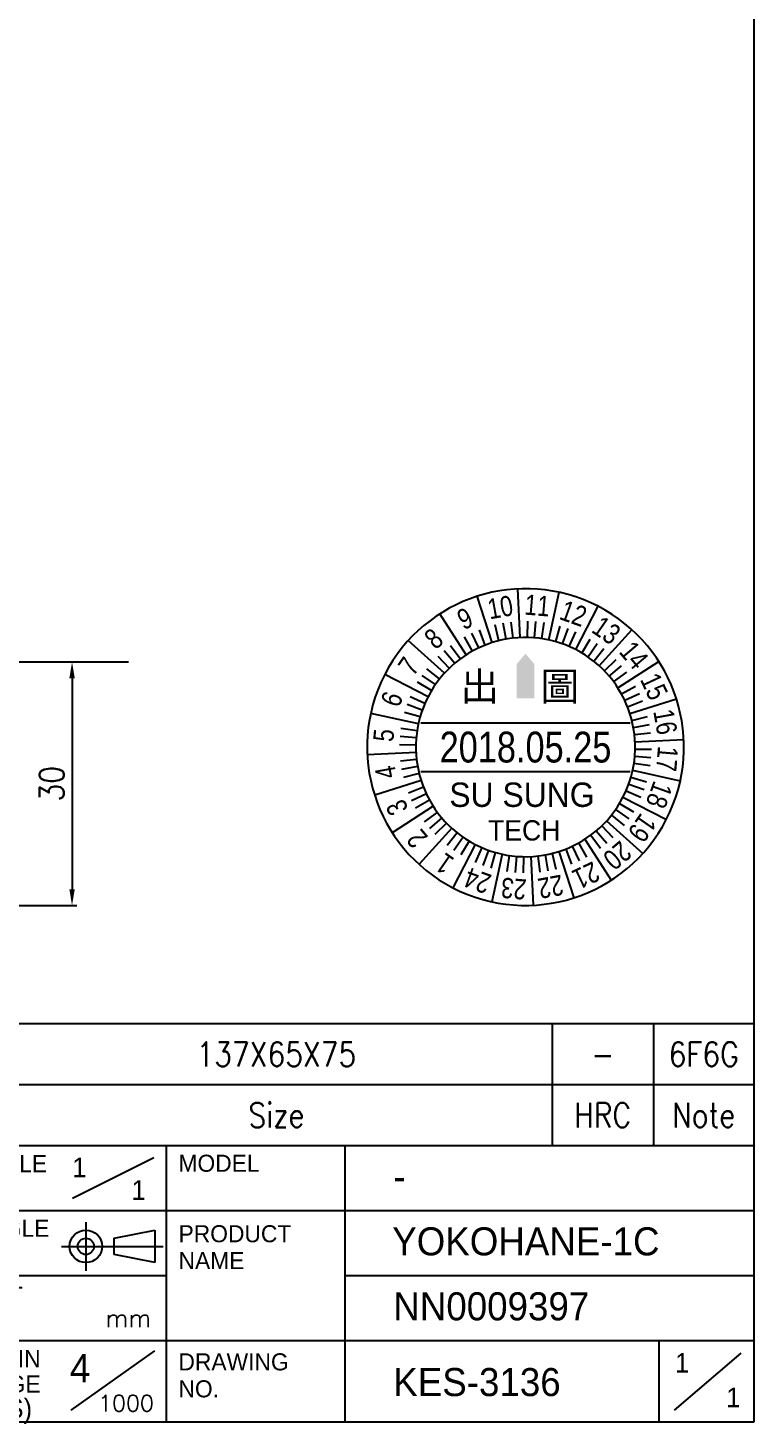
# Model space of a CAD drawing. Header units: millimetres. Extents: x 632 to 3922, y 1402 to 2001.
# Drawn here: x 3832.5 to 3922, y 1722.1 to 1894.1 of the extents above; entities that cross this region are included whole.
import ezdxf
from ezdxf.enums import TextEntityAlignment as Align

# ---------------------------------------------------------------- set-up
doc = ezdxf.new("R2010")
doc.units = ezdxf.units.MM
for name, color, linetype in [('1', 1, 'Continuous'), ('2', 2, 'Continuous'), ('4', 4, 'Continuous'), ('6', 6, 'Continuous'), ('7', 7, 'Continuous'), ('BO', 7, 'Continuous'), ('DIM', 7, 'Continuous'), ('L1', 31, 'Continuous')]:
    doc.layers.add(name, color=color, linetype=linetype)
doc.styles.add('1', font='ROMANK.shx')
doc.styles.add('KK', font='')
doc.styles.add('ROMANS', font='romans.shx', dxfattribs={"width": 0.8, "height": 3})
doc.styles.get("Standard").update_dxf_attribs({"font": ''})
doc.styles.add('SY', font='romans.shx', dxfattribs={"width": 0.85, "height": 3, "bigfont": 'ghs.shx'})
doc.styles.add('돋움', font='', dxfattribs={"width": 0.85})
doc.styles.get('KK').set_extended_font_data('Gulim')
doc.styles.get('Standard').set_extended_font_data('Arial')
doc.styles.get('돋움').set_extended_font_data('Dotum')
doc.dimstyles.new('BaseStyle', dxfattribs={"dimtxt": 3, "dimasz": 2, "dimexe": 0.6, "dimexo": 0, "dimgap": 1, "dimtad": 1, "dimdsep": 46, "dimtxsty": 'SY', "dimcen": 0, "dimclrd": 3, "dimclre": 3, "dimclrt": 7, "dimaunit": 1, "dimazin": 0, "dimtfac": 1, "dimtmove": 0, "dimatfit": 3, "dimfxl": 1, "dimtolj": 1, "dimtzin": 0, "dimarcsym": 0})

# ---------------------------------------------------------------- blocks, each defined once
blk = doc.blocks.new('*D809')
at = {"layer": 'Defpoints', "color": 0}
for p in [(3831.38, 1815.97), (3831.38, 1785.97), (3837.98, 1785.97)]:
    blk.add_point(p, dxfattribs=at)
at = {"layer": 'DIM', "color": 3, "lineweight": -2}
for p, q in [((3831.38, 1815.97), (3838.58, 1815.97)), ((3837.98, 1813.97), (3837.98, 1787.97)), ((3831.38, 1785.97), (3838.58, 1785.97))]:
    blk.add_line(p, q, dxfattribs=at)
at = {"layer": 'DIM', "color": 3}
for points in [[(3838.31, 1813.97), (3837.65, 1813.97), (3837.98, 1815.97)], [(3837.65, 1787.97), (3838.31, 1787.97), (3837.98, 1785.97)]]:
    blk.add_solid(points, dxfattribs=at)
at = {"layer": 'DIM', "color": 7, "insert": (3835.48, 1800.97), "char_height": 3, "attachment_point": 5, "rotation": 90, "style": 'SY', "bg_fill": 3, "box_fill_scale": 1.1, "bg_fill_color": 256, "bg_fill_true_color": 13158600, "bg_fill_transparency": 0}
blk.add_mtext('\\A1;30', dxfattribs=at)
blk = doc.blocks.new('20150224_1715439')
for p, q in [((-184.4, 34), (0, 34)), ((-184.4, 34), (-184.4, 0)), ((0, 0), (0, 34)), ((-184.4, 0), (0, 0))]:
    blk.add_line(p, q)
at = {"layer": 'L1', "color": 11}
for p, q in [((-165.4, 34), (-165.4, 18)), ((-143.4, 34), (-143.4, 18)), ((-121.4, 34), (-121.4, 18)), ((-97.4, 34), (-97.4, 0)), ((-72.4, 34), (-72.4, 0)), ((-50.4, 34), (-50.4, 0)), ((-73.9, 32.5), (-83.9, 27.5)), ((-184.4, 28.41), (-97.4, 28.41)), ((-97.4, 26), (0, 26)), ((-97.4, 26), (0, 26)), ((-82.27, 24.59), (-82.27, 18.59)), ((-78.77, 22.59), (-73.77, 23.59)), ((-78.77, 20.59), (-78.77, 22.59)), ((-73.77, 23.59), (-73.77, 19.59)), ((-85.27, 21.59), (-72.77, 21.59)), ((-73.77, 19.59), (-78.77, 20.59)), ((-184.4, 18), (-97.4, 18)), ((-97.4, 18), (-72.4, 18)), ((-50.4, 18), (0, 18)), ((-97.4, 10), (0, 10)), ((-73.84, 8.72), (-84.11, 1.44)), ((-11.74, 10), (-11.74, 0)), ((-9.81, 1.42), (-1.59, 8.43))]:
    blk.add_line(p, q, dxfattribs=at)
for radius in [2, 1]:
    blk.add_circle((-82.27, 21.59), radius, dxfattribs=at)
for s, height, style, p in [('SCALE', 2.1, '1', (-96.25, 30.73)), ('MODEL', 2.1, '1', (-70.87, 30.78)), ('ISSUED', 2.09, 'ROMANS', (-183.43, 30.35)), ('PLANNED BY', 2.09, 'ROMANS', (-164.64, 30.18)), ('CHECKED BY', 2.09, 'ROMANS', (-142.53, 30.26)), ('APPROVED BY', 2.09, 'ROMANS', (-120.3, 30.01)), ('ANGLE', 2.1, '1', (-96.28, 22.77)), ('PRODUCT', 2.1, '1', (-70.86, 22.1)), ('NAME', 2.1, '1', (-70.86, 18.79)), ('UNIT', 2.1, '1', (-96.58, 14.53)), ('mm', 2.2, 'ROMANS', (-79.86, 11.66)), ('SHRIN', 2.1, '1', (-96.58, 6.71)), ('DRAWING', 2.1, '1', (-70.87, 6.32)), ('-KAGE', 2.1, '1', (-96.58, 3.59)), ('NO.', 2.1, '1', (-70.87, 3)), ('1000', 2, 'ROMANS', (-80.76, 1.27))]:
    blk.add_text(s, height=height, dxfattribs=dict(style=style)).set_placement(p)
at = {"width": 2.57645}
blk.add_text('    .  .', height=2, dxfattribs=at).set_placement((-187.07, 19.3), (-171.07, 19.3), align=Align.FIT)
at = {"layer": '2', "style": 'KK', "width": 1.2}
blk.add_text('SU SUNG TECH', height=6.12, dxfattribs=at).set_placement((-178.61, 6))
blk = doc.blocks.new('20180522_1619423')
blk.add_blockref('20150224_1715439', (97.4, -26))
at = {"style": 'KK'}
for p in [(13.45, 5.32), (20.74, 2.52)]:
    blk.add_text('1', height=2.42, dxfattribs=at).set_placement(p, align=Align.MIDDLE_LEFT)
at = {"layer": '2', "style": 'KK'}
for s, height, p in [('-', 3.46, (52.98, 4.21)), ('YOKOHANE-1C', 3.456, (52.85, -3.79)), ('NN0009397', 3.456, (52.98, -11.79)), ('(PS)', 2.419, (2.18, -24.36))]:
    blk.add_text(s, height=height, dxfattribs=at).set_placement(p, align=Align.MIDDLE_LEFT)
at = {"layer": '6', "style": 'KK'}
for s, height, p in [('18', 2.765, (-86.5, -5.14)), ('05', 2.765, (-80.44, -5.14)), ('4', 3.46, (13.16, -19.41)), ('KES-3136', 3.456, (52.98, -21.12))]:
    blk.add_text(s, height=height, dxfattribs=at).set_placement(p, align=Align.MIDDLE_LEFT)
blk = doc.blocks.new('20180524_1220527')
at = {"layer": '4'}
for p, q in [((-4.12, 6.86), (-5.94, 12.57)), ((-0.65, 7.48), (-0.94, 13.48)), ((2.86, 7.19), (4.14, 13.06)), ((-7.3, 5.35), (-10.55, 10.4)), ((6.18, 6), (8.93, 11.34)), ((-3.27, 7.1), (-3.75, 9.04)), ((-2.4, 7.28), (-2.76, 9.25)), ((-1.53, 7.41), (-1.75, 9.4)), ((0.24, 7.5), (0.27, 9.5)), ((1.12, 7.45), (1.28, 9.45)), ((2, 7.35), (2.29, 9.33)), ((3.72, 6.98), (4.27, 8.9)), ((-9.99, 3.08), (-14.43, 7.11)), ((-6.54, 5.81), (-7.51, 7.56)), ((-5.76, 6.21), (-6.61, 8.02)), ((-4.95, 6.56), (-5.68, 8.42)), ((4.56, 6.71), (5.24, 8.59)), ((5.38, 6.38), (6.18, 8.21)), ((6.95, 5.57), (7.98, 7.29)), ((9.08, 3.99), (13.11, 8.43)), ((-8.72, 4.3), (-10.01, 5.83)), ((-8.03, 4.85), (-9.22, 6.46)), ((7.69, 5.09), (8.83, 6.74)), ((8.4, 4.57), (9.65, 6.13)), ((-10.57, 2.4), (-12.13, 3.65)), ((-9.38, 3.71), (-10.77, 5.15)), ((9.71, 3.38), (11.15, 4.77)), ((10.3, 2.72), (11.83, 4.01)), ((11.35, 1.3), (16.4, 4.55)), ((-12, 0.18), (-17.34, 2.93)), ((-11.57, 0.95), (-13.29, 1.98)), ((-11.09, 1.69), (-12.74, 2.83)), ((10.85, 2.03), (12.46, 3.22)), ((-12.38, -0.62), (-14.21, 0.18)), ((11.81, 0.54), (13.56, 1.51)), ((12.21, -0.24), (14.02, 0.61)), ((-12.71, -1.44), (-14.59, -0.76)), ((12.56, -1.05), (14.42, -0.32)), ((12.86, -1.88), (18.57, -0.06)), ((-13.19, -3.14), (-19.06, -1.86)), ((-12.98, -2.28), (-14.9, -1.73)), ((-12.89, -3), (12.89, -3)), ((13.1, -2.73), (15.04, -2.25)), ((13.28, -3.6), (15.25, -3.24)), ((-13.45, -4.88), (-15.45, -4.72)), ((-13.35, -4), (-15.33, -3.71)), ((13.41, -4.47), (15.4, -4.25)), ((13.48, -5.35), (19.48, -5.06)), ((-13.48, -6.65), (-19.48, -6.94)), ((-13.5, -5.76), (-15.5, -5.73)), ((13.5, -6.24), (15.5, -6.27)), ((-13.41, -7.53), (-15.4, -7.75)), ((-13.28, -8.4), (-15.25, -8.76)), ((13.35, -8), (15.33, -8.29)), ((13.45, -7.12), (15.45, -7.28)), ((-12.86, -10.12), (-18.57, -11.94)), ((-13.1, -9.27), (-15.04, -9.75)), ((-12.89, -9), (12.89, -9)), ((12.98, -9.72), (14.9, -10.27)), ((13.19, -8.86), (19.06, -10.14)), ((-12.56, -10.95), (-14.42, -11.68)), ((-12.21, -11.76), (-14.02, -12.61)), ((12.38, -11.38), (14.21, -12.18)), ((12.71, -10.56), (14.59, -11.24)), ((-11.35, -13.3), (-16.4, -16.55)), ((-11.81, -12.54), (-13.56, -13.51)), ((11.09, -13.69), (12.74, -14.83)), ((11.57, -12.95), (13.29, -13.98)), ((12, -12.18), (17.34, -14.93)), ((-10.85, -14.03), (-12.46, -15.22)), ((-10.3, -14.72), (-11.83, -16.01)), ((-9.71, -15.38), (-11.15, -16.77)), ((9.99, -15.08), (14.43, -19.11)), ((10.57, -14.4), (12.13, -15.65)), ((-9.08, -15.99), (-13.11, -20.43)), ((-8.4, -16.57), (-9.65, -18.13)), ((-7.69, -17.09), (-8.83, -18.74)), ((8.03, -16.85), (9.22, -18.46)), ((8.72, -16.3), (10.01, -17.83)), ((9.38, -15.71), (10.77, -17.15)), ((-6.18, -18), (-8.93, -23.34)), ((-6.95, -17.57), (-7.98, -19.29)), ((-5.38, -18.38), (-6.18, -20.21)), ((-4.56, -18.71), (-5.24, -20.59)), ((4.12, -18.86), (5.94, -24.57)), ((4.95, -18.56), (5.68, -20.42)), ((5.76, -18.21), (6.61, -20.02)), ((6.54, -17.81), (7.51, -19.56)), ((7.3, -17.35), (10.55, -22.4)), ((-3.72, -18.98), (-4.27, -20.9)), ((-2.86, -19.19), (-4.14, -25.06)), ((-2, -19.35), (-2.29, -21.33)), ((-1.12, -19.45), (-1.28, -21.45)), ((-0.24, -19.5), (-0.27, -21.5)), ((0.65, -19.48), (0.94, -25.48)), ((1.53, -19.41), (1.75, -21.4)), ((2.4, -19.28), (2.76, -21.25)), ((3.27, -19.1), (3.75, -21.04))]:
    blk.add_line(p, q, dxfattribs=at)
blk.add_lwpolyline([(0, 0, 2.2, 2.2, 0), (0, 2.75, 4.65, 0, 0), (0, 5.5, 0, 0, 0)], format="xyseb", dxfattribs=at)
at = {"layer": '6'}
for radius, start, end in [(19.5, 332.75, 152.75), (13.5, 332.75, 152.75), (19.5, 152.75, 332.75), (13.5, 152.75, 332.75)]:
    blk.add_arc((0, -6), radius, start, end, dxfattribs=at)
at = {"layer": '2', "style": 'KK'}
for s, height, p in [('出    圖', 3.5, (-8.02, 1.47)), ('SU SUNG', 3, (-9.38, -11.87)), ('TECH', 2.5, (-4.61, -16.26))]:
    blk.add_text(s, height=height, dxfattribs=at).set_placement(p, align=Align.MIDDLE_LEFT)
at = {"layer": '4', "style": '돋움', "width": 0.85}
for s, rotation, p in [('10', 10.25, (-3.11, 11.22)), ('11', 355.25, (1.45, 11.44)), ('9', 25.25, (-7.46, 9.83)), ('12', 340.25, (5.91, 10.47)), ('13', 325.25, (9.97, 8.38)), ('8', 40.25, (-11.31, 7.36)), ('7', 55.25, (-14.38, 3.97)), ('14', 310.25, (13.36, 5.31)), ('15', 295.25, (15.83, 1.46)), ('6', 70.25, (-16.47, -0.09)), ('16', 280.25, (17.22, -2.89)), ('5', 85.25, (-17.44, -4.55)), ('17', 265.25, (17.44, -7.45)), ('4', 100.25, (-17.22, -9.11)), ('18', 250.25, (16.47, -11.91)), ('3', 115.25, (-15.83, -13.46)), ('19', 235.25, (14.38, -15.97)), ('2', 130.25, (-13.36, -17.31)), ('20', 220.25, (11.31, -19.36)), ('1', 145.25, (-9.97, -20.38)), ('21', 205.25, (7.46, -21.83)), ('24', 160.25, (-5.91, -22.47)), ('23', 175.25, (-1.45, -23.44)), ('22', 190.25, (3.11, -23.22))]:
    blk.add_text(s, height=2.5, rotation=rotation, dxfattribs=at).set_placement(p, align=Align.MIDDLE)
at = {"layer": '6', "style": '돋움', "width": 0.85}
blk.add_text('2018.05.25', height=3.8, dxfattribs=at).set_placement((0, -6), align=Align.MIDDLE)
blk = doc.blocks.new('A$C425363C5')
for p, q in [((411, 9), (411, 288)), ((9, 9), (411, 9))]:
    blk.add_line(p, q)

msp = doc.modelspace()

# ---------------------------------------------------------------- linework, layer by layer
at = {"layer": '1'}
msp.add_line((3568.708, 1815.969), (3844.939, 1815.969), dxfattribs=at)
at = {"layer": 'BO', "color": 3}
for points in [[(3737.562, 1756.404), (3921.952, 1756.404), (3921.952, 1771.404), (3737.562, 1771.404)], [(3737.562, 1756.404), (3921.952, 1756.404), (3921.952, 1771.404), (3909.552, 1771.404), (3909.552, 1756.404), (3921.952, 1756.404), (3921.952, 1771.404), (3897.082, 1771.404), (3897.082, 1756.404), (3921.952, 1756.404), (3921.952, 1771.404), (3829.192, 1771.404)], [(3799.192, 1756.404), (3921.952, 1756.404), (3921.952, 1771.404), (3761.562, 1771.404)], [(3819.192, 1756.404), (3921.952, 1756.404), (3921.952, 1771.404), (3799.192, 1771.404)], [(3829.192, 1756.404), (3921.952, 1756.404), (3921.952, 1771.404), (3819.192, 1771.404)], [(3761.562, 1756.404), (3921.952, 1756.404), (3921.952, 1756.404), (3921.952, 1763.904), (3737.562, 1763.904)]]:
    msp.add_lwpolyline(points, dxfattribs=at)

# ---------------------------------------------------------------- block references
for name, p in [('20180524_1220527', (3893.811, 1811.488)), ('20180522_1619423', (3824.552, 1748.404))]:
    msp.add_blockref(name, p)

# ---------------------------------------------------------------- texts
at = {"style": 'KK'}
for p in [(3912.221, 1729.66), (3918.509, 1725.388)]:
    msp.add_text('1', height=2.419, dxfattribs=at).set_placement(p, align=Align.MIDDLE_LEFT)
at = {"layer": '7', "char_height": 3, "attachment_point": 5, "style": 'SY'}
for s, insert in [('137X65X75', (3863.137, 1767.654)), ('6F6G', (3915.752, 1767.654)), ('-', (3903.317, 1767.654)), ('Size', (3863.137, 1760.154)), ('HRC', (3903.317, 1760.154)), ('Note', (3915.752, 1760.154))]:
    msp.add_mtext(s, dxfattribs=dict(at, insert=insert))

# ---------------------------------------------------------------- next in the draw order: dimensions: what is measured, and where the dimension line sits
at = {"layer": 'DIM'}
dim = msp.add_linear_dim(base=(3837.979, 1785.969), p1=(3831.378, 1815.969), p2=(3831.378, 1785.969), angle=270, dimstyle='BaseStyle', override={"dimtfill": 1}, dxfattribs=at)
dim.commit()
dim.dimension.update_dxf_attribs({"geometry": '*D809', "text_midpoint": (3835.479, 1800.969)})

# ---------------------------------------------------------------- next in the draw order: block references
at = {"layer": '6'}
msp.add_blockref('A$C425363C5', (3510.952, 1713.404), dxfattribs=at)

doc.saveas('drawing.dxf')
